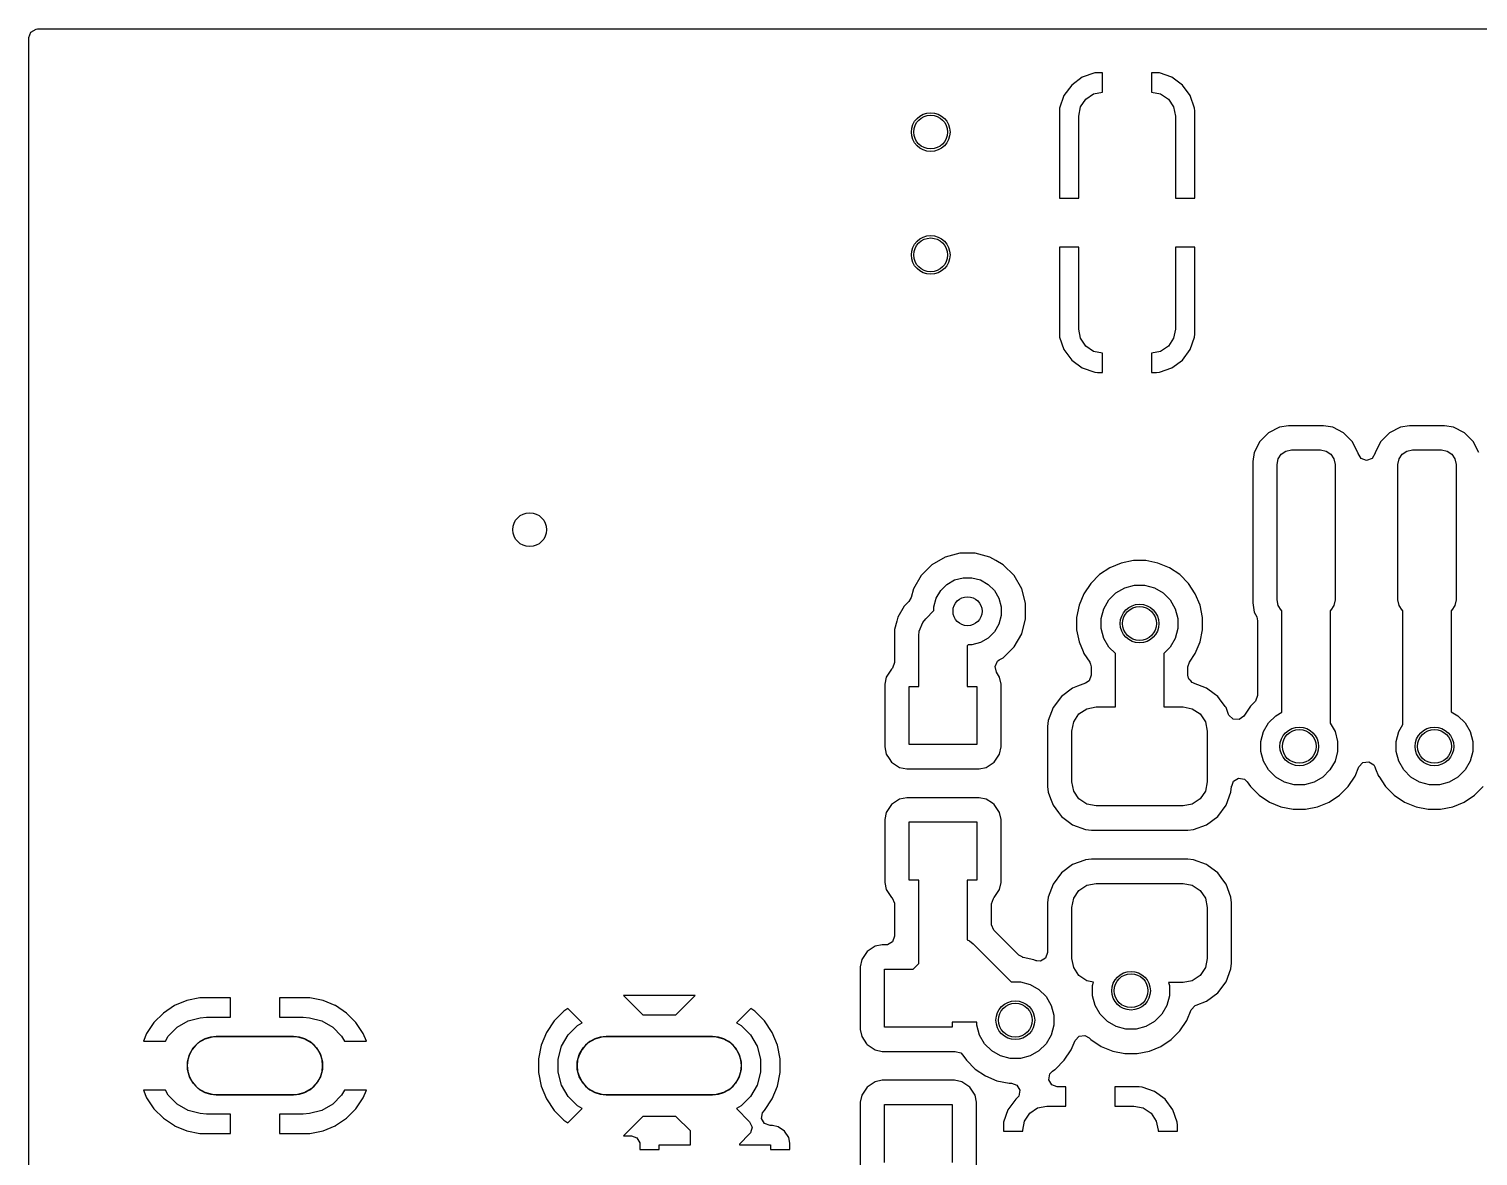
# Model space of a CAD drawing. Extents: x 4.82 to 6.81, y -4.86 to -2.87.
# Drawn here: x 4.823 to 5.413, y -3.332 to -2.873 of the extents above; entities that cross this region are included whole.
import ezdxf

# ---------------------------------------------------------------- set-up
doc = ezdxf.new("R2010")
doc.units = 0
doc.header["$MEASUREMENT"] = 0
doc.layers.add('BLACK', color=7, linetype='CONTINUOUS')

msp = doc.modelspace()

# ---------------------------------------------------------------- linework, layer by layer
at = {"layer": 'BLACK', "linetype": 'CONTINUOUS'}
for p, q in [((4.82295, -2.87648), (4.82377, -2.87422)), ((4.82295, -2.90633), (4.82295, -2.87648)), ((4.82377, -2.87422), (4.82585, -2.87303)), ((4.82585, -2.87303), (4.82646, -2.87297)), ((4.82646, -2.87297), (6.80335, -2.87297)), ((5.25161, -2.89262), (5.24731, -2.8958)), ((5.25665, -2.89086), (5.25161, -2.89262)), ((5.25785, -2.89075), (5.25665, -2.89086)), ((5.25982, -2.89075), (5.25785, -2.89075)), ((5.25785, -2.89075), (5.25785, -2.89075)), ((5.25982, -2.89865), (5.25982, -2.89075)), ((5.25982, -2.89075), (5.25982, -2.89075)), ((5.2818, -2.89075), (5.27982, -2.89075)), ((5.27982, -2.89075), (5.27982, -2.89075)), ((5.27982, -2.89075), (5.27982, -2.89865)), ((5.283, -2.89086), (5.2818, -2.89075)), ((5.28804, -2.89262), (5.283, -2.89086)), ((5.283, -2.89086), (5.283, -2.89086)), ((5.29233, -2.8958), (5.28804, -2.89262)), ((5.24414, -2.90009), (5.24238, -2.90513)), ((5.24731, -2.8958), (5.24414, -2.90009)), ((5.24731, -2.8958), (5.24731, -2.8958)), ((5.25302, -2.9015), (5.25621, -2.89937)), ((5.25621, -2.89937), (5.25982, -2.89865)), ((5.27982, -2.89865), (5.28343, -2.89937)), ((5.28343, -2.89937), (5.28663, -2.9015)), ((5.29551, -2.90009), (5.29233, -2.8958)), ((5.29233, -2.8958), (5.29233, -2.8958)), ((5.29727, -2.90513), (5.29551, -2.90009)), ((4.82295, -2.96177), (4.82295, -2.90633)), ((5.24238, -2.90513), (5.24226, -2.90633)), ((5.24226, -2.90633), (5.24226, -2.94177)), ((5.24238, -2.90513), (5.24238, -2.90513)), ((5.25014, -2.90846), (5.25089, -2.9047)), ((5.25089, -2.9047), (5.25302, -2.9015)), ((5.28663, -2.9015), (5.28876, -2.9047)), ((5.28876, -2.9047), (5.28951, -2.90846)), ((5.29738, -2.90633), (5.29727, -2.90513)), ((5.29738, -2.94177), (5.29738, -2.90633)), ((5.29738, -2.90633), (5.29738, -2.90633)), ((5.29738, -2.90633), (5.29738, -2.90633)), ((5.25014, -2.94177), (5.25014, -2.90846)), ((5.28951, -2.90846), (5.28951, -2.94177)), ((5.24226, -2.94177), (5.24226, -2.94177)), ((5.24226, -2.94177), (5.25014, -2.94177)), ((5.28951, -2.94177), (5.29738, -2.94177)), ((5.29738, -2.94177), (5.29738, -2.94177)), ((4.82295, -3.13958), (4.82295, -2.96177)), ((5.24226, -2.96177), (5.24226, -2.99721)), ((5.25014, -2.96177), (5.24226, -2.96177)), ((5.24226, -2.96177), (5.24226, -2.96177)), ((5.25014, -2.99508), (5.25014, -2.96177)), ((5.29738, -2.96177), (5.28951, -2.96177)), ((5.28951, -2.96177), (5.28951, -2.99508)), ((5.29738, -2.99721), (5.29738, -2.96177)), ((5.29738, -2.96177), (5.29738, -2.96177)), ((5.25089, -2.99885), (5.25014, -2.99508)), ((5.28951, -2.99508), (5.28876, -2.99885)), ((5.24226, -2.99721), (5.24238, -2.99841)), ((5.24238, -2.99841), (5.24414, -3.00345)), ((5.25302, -3.00204), (5.25089, -2.99885)), ((5.28876, -2.99885), (5.28663, -3.00204)), ((5.29551, -3.00345), (5.29727, -2.99841)), ((5.29727, -2.99841), (5.29738, -2.99721)), ((5.29727, -2.99841), (5.29727, -2.99841)), ((5.24414, -3.00345), (5.24731, -3.00775)), ((5.25621, -3.00417), (5.25302, -3.00204)), ((5.25982, -3.00489), (5.25621, -3.00417)), ((5.25982, -3.0128), (5.25982, -3.00489)), ((5.28343, -3.00417), (5.27982, -3.00489)), ((5.27982, -3.00489), (5.27982, -3.0128)), ((5.28663, -3.00204), (5.28343, -3.00417)), ((5.29233, -3.00775), (5.29551, -3.00345)), ((5.24731, -3.00775), (5.24731, -3.00775)), ((5.24731, -3.00775), (5.25161, -3.01092)), ((5.25161, -3.01092), (5.25665, -3.01268)), ((5.25665, -3.01268), (5.25665, -3.01268)), ((5.25665, -3.01268), (5.25785, -3.0128)), ((5.25785, -3.0128), (5.25982, -3.0128)), ((5.25982, -3.0128), (5.25982, -3.0128)), ((5.27982, -3.0128), (5.27982, -3.0128)), ((5.27982, -3.0128), (5.2818, -3.0128)), ((5.2818, -3.0128), (5.283, -3.01268)), ((5.2818, -3.0128), (5.2818, -3.0128)), ((5.283, -3.01268), (5.28804, -3.01092)), ((5.28804, -3.01092), (5.29233, -3.00775)), ((5.29233, -3.00775), (5.29233, -3.00775)), ((5.33182, -3.03501), (5.32737, -3.03728)), ((5.33551, -3.03443), (5.33182, -3.03501)), ((5.3498, -3.03443), (5.33551, -3.03443)), ((5.3535, -3.03501), (5.3498, -3.03443)), ((5.35795, -3.03728), (5.3535, -3.03501)), ((5.3535, -3.03501), (5.3535, -3.03501)), ((5.38103, -3.03501), (5.37658, -3.03728)), ((5.38472, -3.03443), (5.38103, -3.03501)), ((5.39902, -3.03443), (5.38472, -3.03443)), ((5.40271, -3.03501), (5.39902, -3.03443)), ((5.40716, -3.03728), (5.40271, -3.03501)), ((5.40271, -3.03501), (5.40271, -3.03501)), ((5.32384, -3.04081), (5.32157, -3.04526)), ((5.32737, -3.03728), (5.32384, -3.04081)), ((5.36148, -3.04081), (5.35795, -3.03728)), ((5.35795, -3.03728), (5.35795, -3.03728)), ((5.35795, -3.03728), (5.35795, -3.03728)), ((5.36375, -3.04526), (5.36148, -3.04081)), ((5.36148, -3.04081), (5.36148, -3.04081)), ((5.36148, -3.04081), (5.36148, -3.04081)), ((5.37305, -3.04081), (5.37078, -3.04526)), ((5.37658, -3.03728), (5.37305, -3.04081)), ((5.41069, -3.04081), (5.40716, -3.03728)), ((5.40716, -3.03728), (5.40716, -3.03728)), ((5.40716, -3.03728), (5.40716, -3.03728)), ((5.41296, -3.04526), (5.41069, -3.04081)), ((5.41069, -3.04081), (5.41069, -3.04081)), ((5.41069, -3.04081), (5.41069, -3.04081)), ((5.32157, -3.04526), (5.32098, -3.04896)), ((5.32157, -3.04526), (5.32157, -3.04526)), ((5.33085, -3.0502), (5.3313, -3.04794)), ((5.3313, -3.04794), (5.33258, -3.04602)), ((5.33258, -3.04602), (5.33449, -3.04474)), ((5.33449, -3.04474), (5.33675, -3.04429)), ((5.33675, -3.04429), (5.34856, -3.04429)), ((5.34856, -3.04429), (5.35082, -3.04474)), ((5.35082, -3.04474), (5.35274, -3.04602)), ((5.35274, -3.04602), (5.35402, -3.04794)), ((5.35402, -3.04794), (5.35447, -3.0502)), ((5.3638, -3.04562), (5.36375, -3.04526)), ((5.36375, -3.04526), (5.36375, -3.04526)), ((5.36375, -3.04526), (5.36375, -3.04526)), ((5.36375, -3.04526), (5.36375, -3.04526)), ((5.36382, -3.04574), (5.3638, -3.04562)), ((5.36506, -3.0478), (5.36382, -3.04574)), ((5.36732, -3.04858), (5.36506, -3.0478)), ((5.36956, -3.04772), (5.36732, -3.04858)), ((5.37072, -3.04562), (5.36956, -3.04772)), ((5.37078, -3.04526), (5.37072, -3.04562)), ((5.37078, -3.04526), (5.37078, -3.04526)), ((5.38006, -3.0502), (5.38051, -3.04794)), ((5.38051, -3.04794), (5.38179, -3.04602)), ((5.38179, -3.04602), (5.3837, -3.04474)), ((5.3837, -3.04474), (5.38596, -3.04429)), ((5.38596, -3.04429), (5.39778, -3.04429)), ((5.39778, -3.04429), (5.40004, -3.04474)), ((5.40004, -3.04474), (5.40195, -3.04602)), ((5.40195, -3.04602), (5.40323, -3.04794)), ((5.40323, -3.04794), (5.40368, -3.0502)), ((5.32098, -3.04896), (5.32098, -3.10656)), ((5.33085, -3.10531), (5.33085, -3.0502)), ((5.35447, -3.0502), (5.35447, -3.10531)), ((5.38006, -3.10531), (5.38006, -3.0502)), ((5.40368, -3.0502), (5.40368, -3.10531)), ((5.19578, -3.08789), (5.19039, -3.091)), ((5.20179, -3.08628), (5.19578, -3.08789)), ((5.19578, -3.08789), (5.19578, -3.08789)), ((5.20801, -3.08628), (5.20179, -3.08628)), ((5.21403, -3.08789), (5.20801, -3.08628)), ((5.21648, -3.08931), (5.21403, -3.08789)), ((5.21403, -3.08789), (5.21403, -3.08789)), ((5.21403, -3.08789), (5.21403, -3.08789)), ((5.21942, -3.091), (5.21648, -3.08931)), ((5.27238, -3.08931), (5.26743, -3.0903)), ((5.27742, -3.08931), (5.27238, -3.08931)), ((5.27238, -3.08931), (5.27238, -3.08931)), ((5.28237, -3.0903), (5.27742, -3.08931)), ((5.27742, -3.08931), (5.27742, -3.08931)), ((5.18598, -3.0954), (5.18287, -3.1008)), ((5.19039, -3.091), (5.18598, -3.0954)), ((5.22382, -3.0954), (5.21942, -3.091)), ((5.21942, -3.091), (5.21942, -3.091)), ((5.21942, -3.091), (5.21942, -3.091)), ((5.22693, -3.1008), (5.22382, -3.0954)), ((5.25858, -3.09503), (5.25501, -3.0986)), ((5.26277, -3.09223), (5.25858, -3.09503)), ((5.26743, -3.0903), (5.26277, -3.09223)), ((5.26277, -3.09223), (5.26277, -3.09223)), ((5.26743, -3.0903), (5.26743, -3.0903)), ((5.28703, -3.09223), (5.28237, -3.0903)), ((5.28237, -3.0903), (5.28237, -3.0903)), ((5.29123, -3.09503), (5.28703, -3.09223)), ((5.28703, -3.09223), (5.28703, -3.09223)), ((5.28703, -3.09223), (5.28703, -3.09223)), ((5.29479, -3.0986), (5.29123, -3.09503)), ((5.18287, -3.1008), (5.18191, -3.10438)), ((5.19217, -3.10465), (5.19397, -3.10153)), ((5.19397, -3.10153), (5.19651, -3.09899)), ((5.19651, -3.09899), (5.19963, -3.09719)), ((5.19963, -3.09719), (5.2031, -3.09626)), ((5.2031, -3.09626), (5.2067, -3.09626)), ((5.2067, -3.09626), (5.21017, -3.09719)), ((5.21017, -3.09719), (5.21329, -3.09899)), ((5.21329, -3.09899), (5.21583, -3.10153)), ((5.21583, -3.10153), (5.21763, -3.10465)), ((5.22849, -3.10662), (5.22693, -3.1008)), ((5.22693, -3.1008), (5.22693, -3.1008)), ((5.25501, -3.0986), (5.25221, -3.10279)), ((5.26531, -3.10243), (5.26888, -3.10037)), ((5.26888, -3.10037), (5.27285, -3.09931)), ((5.27285, -3.09931), (5.27696, -3.09931)), ((5.27696, -3.09931), (5.28093, -3.10037)), ((5.28093, -3.10037), (5.28449, -3.10243)), ((5.2976, -3.10279), (5.29479, -3.0986)), ((5.181, -3.10595), (5.17913, -3.10782)), ((5.18191, -3.10438), (5.181, -3.10595)), ((5.19124, -3.10812), (5.19217, -3.10465)), ((5.21763, -3.10465), (5.21856, -3.10812)), ((5.22854, -3.10681), (5.22849, -3.10662)), ((5.22854, -3.11303), (5.22854, -3.10681)), ((5.25028, -3.10745), (5.24929, -3.1124)), ((5.25221, -3.10279), (5.25028, -3.10745)), ((5.25028, -3.10745), (5.25028, -3.10745)), ((5.25221, -3.10279), (5.25221, -3.10279)), ((5.26035, -3.10889), (5.26241, -3.10533)), ((5.26241, -3.10533), (5.26531, -3.10243)), ((5.28449, -3.10243), (5.2874, -3.10533)), ((5.2874, -3.10533), (5.28945, -3.10889)), ((5.29953, -3.10745), (5.2976, -3.10279)), ((5.30051, -3.1124), (5.29953, -3.10745)), ((5.32098, -3.10656), (5.32157, -3.11025)), ((5.3313, -3.10757), (5.33085, -3.10531)), ((5.33258, -3.10949), (5.3313, -3.10757)), ((5.35402, -3.10757), (5.35274, -3.10949)), ((5.35447, -3.10531), (5.35402, -3.10757)), ((5.38051, -3.10757), (5.38006, -3.10531)), ((5.38179, -3.10949), (5.38051, -3.10757)), ((5.40323, -3.10757), (5.40195, -3.10949)), ((5.40368, -3.10531), (5.40323, -3.10757)), ((5.17654, -3.11232), (5.17609, -3.11399)), ((5.17913, -3.10782), (5.17654, -3.11232)), ((5.17654, -3.11232), (5.17654, -3.11232)), ((5.17913, -3.10782), (5.17913, -3.10782)), ((5.18672, -3.11445), (5.18794, -3.11296)), ((5.18794, -3.11296), (5.19124, -3.10966)), ((5.19124, -3.10966), (5.19124, -3.10812)), ((5.21856, -3.11172), (5.21763, -3.11519)), ((5.21856, -3.10812), (5.21856, -3.11172)), ((5.22693, -3.11905), (5.22854, -3.11303)), ((5.24929, -3.1124), (5.24929, -3.11744)), ((5.25929, -3.11287), (5.26035, -3.10889)), ((5.25929, -3.11698), (5.25929, -3.11287)), ((5.28945, -3.10889), (5.29051, -3.11287)), ((5.29051, -3.11287), (5.29051, -3.11698)), ((5.30051, -3.11744), (5.30051, -3.1124)), ((5.32157, -3.11025), (5.32257, -3.11221)), ((5.32257, -3.11221), (5.32295, -3.11381)), ((5.33281, -3.10965), (5.33258, -3.10949)), ((5.33281, -3.15098), (5.33281, -3.10965)), ((5.35274, -3.10949), (5.3525, -3.10965)), ((5.3525, -3.10965), (5.3525, -3.15552)), ((5.38203, -3.10965), (5.38179, -3.10949)), ((5.38203, -3.15599), (5.38203, -3.10965)), ((5.40195, -3.10949), (5.40171, -3.10965)), ((5.40171, -3.10965), (5.40171, -3.15082)), ((5.17609, -3.11399), (5.1752, -3.11733)), ((5.1752, -3.11733), (5.1752, -3.11733)), ((5.1752, -3.11733), (5.1752, -3.1308)), ((5.18506, -3.11992), (5.18525, -3.118)), ((5.18525, -3.118), (5.18672, -3.11445)), ((5.18672, -3.11445), (5.18672, -3.11445)), ((5.21583, -3.11831), (5.21329, -3.12085)), ((5.21763, -3.11519), (5.21583, -3.11831)), ((5.22382, -3.12444), (5.22693, -3.11905)), ((5.24929, -3.11744), (5.25028, -3.12239)), ((5.26035, -3.12095), (5.25929, -3.11698)), ((5.29051, -3.11698), (5.28945, -3.12095)), ((5.29953, -3.12239), (5.30051, -3.11744)), ((5.32295, -3.11381), (5.32295, -3.1442)), ((5.18506, -3.14055), (5.18506, -3.11992)), ((5.20516, -3.12358), (5.20474, -3.124)), ((5.20474, -3.124), (5.20474, -3.14055)), ((5.2067, -3.12358), (5.20516, -3.12358)), ((5.21017, -3.12265), (5.2067, -3.12358)), ((5.21329, -3.12085), (5.21017, -3.12265)), ((5.21942, -3.12884), (5.22382, -3.12444)), ((5.25028, -3.12239), (5.25028, -3.12239)), ((5.25028, -3.12239), (5.25191, -3.12634)), ((5.26241, -3.12451), (5.26035, -3.12095)), ((5.26506, -3.12716), (5.26241, -3.12451)), ((5.2874, -3.12451), (5.28474, -3.12716)), ((5.28945, -3.12095), (5.2874, -3.12451)), ((5.2976, -3.12705), (5.29953, -3.12239)), ((5.1752, -3.1308), (5.17438, -3.13306)), ((5.21609, -3.13241), (5.21715, -3.13026)), ((5.21715, -3.13026), (5.21782, -3.12976)), ((5.21782, -3.12976), (5.21942, -3.12884)), ((5.25191, -3.12634), (5.25221, -3.12705)), ((5.25221, -3.12705), (5.25461, -3.13064)), ((5.25461, -3.13064), (5.25475, -3.13111)), ((5.25475, -3.13111), (5.25499, -3.13139)), ((5.26506, -3.14882), (5.26506, -3.12716)), ((5.28474, -3.12716), (5.28474, -3.14882)), ((5.29461, -3.13259), (5.2952, -3.13064)), ((5.2952, -3.13064), (5.2976, -3.12705)), ((5.17183, -3.1367), (5.17126, -3.13958)), ((5.17401, -3.13344), (5.17183, -3.1367)), ((5.17417, -3.13328), (5.17401, -3.13344)), ((5.17438, -3.13306), (5.17417, -3.13328)), ((5.21666, -3.13474), (5.21609, -3.13241)), ((5.21797, -3.1367), (5.21666, -3.13474)), ((5.21854, -3.13958), (5.21797, -3.1367)), ((5.21797, -3.1367), (5.21797, -3.1367)), ((5.21797, -3.1367), (5.21797, -3.1367)), ((5.2552, -3.13594), (5.25438, -3.13819)), ((5.25499, -3.13139), (5.2552, -3.13259)), ((5.2552, -3.13259), (5.2552, -3.13594)), ((5.29461, -3.13594), (5.29461, -3.13259)), ((5.29482, -3.13714), (5.29461, -3.13594)), ((5.29497, -3.13732), (5.29482, -3.13714)), ((4.82295, -3.25458), (4.82295, -3.13958)), ((5.17126, -3.13958), (5.17126, -3.16514)), ((5.18112, -3.16417), (5.18112, -3.14055)), ((5.18112, -3.14055), (5.18506, -3.14055)), ((5.20474, -3.14055), (5.20868, -3.14055)), ((5.20868, -3.14055), (5.20868, -3.16417)), ((5.21854, -3.15678), (5.21854, -3.13958)), ((5.24764, -3.14119), (5.24311, -3.14458)), ((5.24965, -3.14044), (5.24764, -3.14119)), ((5.24764, -3.14119), (5.24764, -3.14119)), ((5.25292, -3.13922), (5.24965, -3.14044)), ((5.25438, -3.13819), (5.25292, -3.13922)), ((5.29506, -3.13767), (5.29497, -3.13732)), ((5.29576, -3.13827), (5.29506, -3.13767)), ((5.29636, -3.13897), (5.29576, -3.13827)), ((5.29666, -3.13903), (5.29636, -3.13897)), ((5.29689, -3.13922), (5.29666, -3.13903)), ((5.30216, -3.14119), (5.29689, -3.13922)), ((5.30531, -3.14355), (5.30216, -3.14119)), ((5.30216, -3.14119), (5.30216, -3.14119)), ((5.24311, -3.14458), (5.23971, -3.14912)), ((5.24311, -3.14458), (5.24311, -3.14458)), ((5.25342, -3.14957), (5.25719, -3.14882)), ((5.25719, -3.14882), (5.26506, -3.14882)), ((5.28474, -3.14882), (5.29262, -3.14882)), ((5.29262, -3.14882), (5.29638, -3.14957)), ((5.30669, -3.14458), (5.30531, -3.14355)), ((5.30743, -3.14556), (5.30669, -3.14458)), ((5.3098, -3.14874), (5.30743, -3.14556)), ((5.31009, -3.14912), (5.3098, -3.14874)), ((5.32001, -3.1486), (5.31732, -3.15262)), ((5.32193, -3.14668), (5.32001, -3.1486)), ((5.32001, -3.1486), (5.32001, -3.1486)), ((5.32213, -3.14645), (5.32193, -3.14668)), ((5.32295, -3.1442), (5.32213, -3.14645)), ((5.23773, -3.15443), (5.23748, -3.15678)), ((5.23971, -3.14912), (5.23773, -3.15443)), ((5.23971, -3.14912), (5.23971, -3.14912)), ((5.24809, -3.15489), (5.25023, -3.1517)), ((5.25023, -3.1517), (5.25342, -3.14957)), ((5.29638, -3.14957), (5.29958, -3.1517)), ((5.29958, -3.1517), (5.30171, -3.15489)), ((5.31113, -3.1519), (5.31009, -3.14912)), ((5.31127, -3.15222), (5.31113, -3.1519)), ((5.313, -3.15388), (5.31127, -3.15222)), ((5.31539, -3.15403), (5.313, -3.15388)), ((5.31732, -3.15262), (5.31539, -3.15403)), ((5.32741, -3.15533), (5.33031, -3.15243)), ((5.33031, -3.15243), (5.33281, -3.15098)), ((5.40171, -3.15082), (5.40449, -3.15243)), ((5.40449, -3.15243), (5.4074, -3.15533)), ((5.21854, -3.16514), (5.21854, -3.15678)), ((5.23748, -3.15678), (5.23748, -3.18122)), ((5.24734, -3.15866), (5.24809, -3.15489)), ((5.24734, -3.17933), (5.24734, -3.15866)), ((5.30171, -3.15489), (5.30246, -3.15866)), ((5.30246, -3.15866), (5.30246, -3.17933)), ((5.32429, -3.16287), (5.32535, -3.15889)), ((5.32535, -3.15889), (5.32741, -3.15533)), ((5.3525, -3.15552), (5.35445, -3.15889)), ((5.35445, -3.15889), (5.35551, -3.16287)), ((5.37929, -3.16287), (5.38035, -3.15889)), ((5.38035, -3.15889), (5.38203, -3.15599)), ((5.4074, -3.15533), (5.40945, -3.15889)), ((5.40945, -3.15889), (5.41051, -3.16287)), ((5.17126, -3.16514), (5.17183, -3.16802)), ((5.20868, -3.16417), (5.18112, -3.16417)), ((5.21797, -3.16802), (5.21854, -3.16514)), ((5.32429, -3.16698), (5.32429, -3.16287)), ((5.35551, -3.16287), (5.35551, -3.16698)), ((5.37929, -3.16698), (5.37929, -3.16287)), ((5.41051, -3.16287), (5.41051, -3.16698)), ((5.17183, -3.16802), (5.17183, -3.16802)), ((5.17183, -3.16802), (5.17302, -3.1698)), ((5.17302, -3.1698), (5.17401, -3.17128)), ((5.17401, -3.17128), (5.17727, -3.17346)), ((5.21253, -3.17346), (5.21579, -3.17128)), ((5.21579, -3.17128), (5.21797, -3.16802)), ((5.32535, -3.17095), (5.32429, -3.16698)), ((5.32741, -3.17451), (5.32535, -3.17095)), ((5.35445, -3.17095), (5.3524, -3.17451)), ((5.35551, -3.16698), (5.35445, -3.17095)), ((5.36416, -3.17327), (5.36578, -3.1715)), ((5.36578, -3.1715), (5.36816, -3.17119)), ((5.36816, -3.17119), (5.37018, -3.17248)), ((5.37018, -3.17248), (5.37064, -3.17327)), ((5.38035, -3.17095), (5.37929, -3.16698)), ((5.38241, -3.17451), (5.38035, -3.17095)), ((5.40945, -3.17095), (5.4074, -3.17451)), ((5.41051, -3.16698), (5.40945, -3.17095)), ((5.17727, -3.17346), (5.18015, -3.17404)), ((5.18015, -3.17404), (5.18015, -3.17404)), ((5.18015, -3.17404), (5.20965, -3.17404)), ((5.20965, -3.17404), (5.21253, -3.17346)), ((5.20965, -3.17404), (5.20965, -3.17404)), ((5.31314, -3.17905), (5.31521, -3.17785)), ((5.31521, -3.17785), (5.31757, -3.17826)), ((5.31757, -3.17826), (5.31874, -3.17935)), ((5.33031, -3.17741), (5.32741, -3.17451)), ((5.33388, -3.17947), (5.33031, -3.17741)), ((5.34949, -3.17741), (5.34593, -3.17947)), ((5.3524, -3.17451), (5.34949, -3.17741)), ((5.35979, -3.18125), (5.3626, -3.17705)), ((5.3626, -3.17705), (5.36416, -3.17327)), ((5.37064, -3.17327), (5.37096, -3.17404)), ((5.37096, -3.17404), (5.37219, -3.17701)), ((5.37219, -3.17701), (5.37221, -3.17705)), ((5.37221, -3.17705), (5.37501, -3.18125)), ((5.38531, -3.17741), (5.38241, -3.17451)), ((5.38888, -3.17947), (5.38531, -3.17741)), ((5.40449, -3.17741), (5.40093, -3.17947)), ((5.4074, -3.17451), (5.40449, -3.17741)), ((5.23748, -3.18122), (5.23748, -3.18122)), ((5.23748, -3.18122), (5.23773, -3.18356)), ((5.23773, -3.18356), (5.23773, -3.18356)), ((5.23773, -3.18356), (5.23773, -3.18356)), ((5.23773, -3.18356), (5.23867, -3.18606)), ((5.24809, -3.1831), (5.24734, -3.17933)), ((5.25023, -3.18629), (5.24809, -3.1831)), ((5.30171, -3.1831), (5.29958, -3.18629)), ((5.30246, -3.17933), (5.30171, -3.1831)), ((5.31009, -3.18887), (5.31207, -3.18356)), ((5.31207, -3.18356), (5.31232, -3.18122)), ((5.31232, -3.18122), (5.31233, -3.18112)), ((5.31232, -3.18122), (5.31232, -3.18122)), ((5.31233, -3.18112), (5.31239, -3.18113)), ((5.31239, -3.18113), (5.31314, -3.17905)), ((5.31874, -3.17935), (5.32001, -3.18125)), ((5.32001, -3.18125), (5.32001, -3.18125)), ((5.32001, -3.18125), (5.32001, -3.18125)), ((5.32001, -3.18125), (5.32358, -3.18481)), ((5.33785, -3.18053), (5.33388, -3.17947)), ((5.34196, -3.18053), (5.33785, -3.18053)), ((5.34593, -3.17947), (5.34196, -3.18053)), ((5.35623, -3.18481), (5.35979, -3.18125)), ((5.37501, -3.18125), (5.37858, -3.18481)), ((5.39285, -3.18053), (5.38888, -3.17947)), ((5.39696, -3.18053), (5.39285, -3.18053)), ((5.40093, -3.17947), (5.39696, -3.18053)), ((5.41123, -3.18481), (5.41479, -3.18125)), ((5.17401, -3.18856), (5.17183, -3.19182)), ((5.17727, -3.18638), (5.17401, -3.18856)), ((5.17401, -3.18856), (5.17401, -3.18856)), ((5.18015, -3.18581), (5.17727, -3.18638)), ((5.20965, -3.18581), (5.18015, -3.18581)), ((5.18015, -3.18581), (5.18015, -3.18581)), ((5.21253, -3.18638), (5.20965, -3.18581)), ((5.20965, -3.18581), (5.20965, -3.18581)), ((5.21509, -3.18809), (5.21253, -3.18638)), ((5.21579, -3.18856), (5.21509, -3.18809)), ((5.21797, -3.19182), (5.21579, -3.18856)), ((5.21579, -3.18856), (5.21579, -3.18856)), ((5.23867, -3.18606), (5.23971, -3.18887)), ((5.23971, -3.18887), (5.23971, -3.18887)), ((5.23971, -3.18887), (5.24192, -3.19182)), ((5.25342, -3.18842), (5.25023, -3.18629)), ((5.25719, -3.18917), (5.25342, -3.18842)), ((5.29262, -3.18917), (5.25719, -3.18917)), ((5.29638, -3.18842), (5.29262, -3.18917)), ((5.29958, -3.18629), (5.29638, -3.18842)), ((5.30669, -3.19341), (5.31009, -3.18887)), ((5.32358, -3.18481), (5.32777, -3.18762)), ((5.32777, -3.18762), (5.33243, -3.18955)), ((5.33243, -3.18955), (5.33738, -3.19053)), ((5.34242, -3.19053), (5.34737, -3.18955)), ((5.34737, -3.18955), (5.35203, -3.18762)), ((5.35203, -3.18762), (5.35623, -3.18481)), ((5.37858, -3.18481), (5.38277, -3.18762)), ((5.38277, -3.18762), (5.38743, -3.18955)), ((5.38743, -3.18955), (5.39238, -3.19053)), ((5.39742, -3.19053), (5.40237, -3.18955)), ((5.40237, -3.18955), (5.40703, -3.18762)), ((5.40703, -3.18762), (5.41123, -3.18481)), ((5.17183, -3.19182), (5.17126, -3.1947)), ((5.17126, -3.1947), (5.17126, -3.22026)), ((5.18112, -3.21929), (5.18112, -3.19567)), ((5.18112, -3.19567), (5.20868, -3.19567)), ((5.20868, -3.19567), (5.20868, -3.21929)), ((5.21854, -3.1947), (5.21797, -3.19182)), ((5.21797, -3.19182), (5.21797, -3.19182)), ((5.21797, -3.19182), (5.21797, -3.19182)), ((5.21854, -3.22026), (5.21854, -3.1947)), ((5.24192, -3.19182), (5.24311, -3.19341)), ((5.24311, -3.19341), (5.24424, -3.19425)), ((5.24424, -3.19425), (5.24645, -3.19591)), ((5.24645, -3.19591), (5.24764, -3.1968)), ((5.30216, -3.1968), (5.30669, -3.19341)), ((5.33738, -3.19053), (5.33738, -3.19053)), ((5.33738, -3.19053), (5.34242, -3.19053)), ((5.34242, -3.19053), (5.34242, -3.19053)), ((5.39238, -3.19053), (5.39238, -3.19053)), ((5.39238, -3.19053), (5.39742, -3.19053)), ((5.39742, -3.19053), (5.39742, -3.19053)), ((5.24764, -3.1968), (5.25295, -3.19878)), ((5.25295, -3.19878), (5.2553, -3.19904)), ((5.2553, -3.19904), (5.2945, -3.19904)), ((5.2945, -3.19904), (5.29685, -3.19878)), ((5.29685, -3.19878), (5.30216, -3.1968)), ((5.24764, -3.21304), (5.24311, -3.21644)), ((5.25258, -3.2112), (5.24764, -3.21304)), ((5.24764, -3.21304), (5.24764, -3.21304)), ((5.25295, -3.21106), (5.25258, -3.2112)), ((5.2553, -3.21081), (5.25295, -3.21106)), ((5.25295, -3.21106), (5.25295, -3.21106)), ((5.25295, -3.21106), (5.25295, -3.21106)), ((5.2945, -3.21081), (5.2553, -3.21081)), ((5.2553, -3.21081), (5.2553, -3.21081)), ((5.29685, -3.21106), (5.2945, -3.21081)), ((5.30216, -3.21304), (5.29685, -3.21106)), ((5.29685, -3.21106), (5.29685, -3.21106)), ((5.29685, -3.21106), (5.29685, -3.21106)), ((5.30285, -3.21356), (5.30216, -3.21304)), ((5.30216, -3.21304), (5.30216, -3.21304)), ((5.30669, -3.21644), (5.30285, -3.21356)), ((5.18506, -3.21929), (5.18112, -3.21929)), ((5.18506, -3.25224), (5.18506, -3.21929)), ((5.20868, -3.21929), (5.20474, -3.21929)), ((5.20474, -3.21929), (5.20474, -3.24365)), ((5.24311, -3.21644), (5.23971, -3.22097)), ((5.24311, -3.21644), (5.24311, -3.21644)), ((5.30738, -3.21736), (5.30669, -3.21644)), ((5.30882, -3.21928), (5.30738, -3.21736)), ((5.31009, -3.22097), (5.30882, -3.21928)), ((5.17126, -3.22026), (5.17183, -3.22314)), ((5.17183, -3.22314), (5.17183, -3.22314)), ((5.17183, -3.22314), (5.17401, -3.2264)), ((5.21579, -3.2264), (5.21797, -3.22314)), ((5.21797, -3.22314), (5.21854, -3.22026)), ((5.23971, -3.22097), (5.23773, -3.22628)), ((5.23971, -3.22097), (5.23971, -3.22097)), ((5.24809, -3.22675), (5.25023, -3.22355)), ((5.25023, -3.22355), (5.25342, -3.22142)), ((5.25342, -3.22142), (5.25719, -3.22067)), ((5.25719, -3.22067), (5.29262, -3.22067)), ((5.29262, -3.22067), (5.29638, -3.22142)), ((5.29638, -3.22142), (5.29958, -3.22355)), ((5.29958, -3.22355), (5.30171, -3.22675)), ((5.31207, -3.22628), (5.31009, -3.22097)), ((5.17401, -3.2264), (5.17401, -3.2264)), ((5.17401, -3.2264), (5.17401, -3.2264)), ((5.17401, -3.2264), (5.17417, -3.22656)), ((5.17417, -3.22656), (5.17518, -3.22873)), ((5.17518, -3.22873), (5.1752, -3.22904)), ((5.1752, -3.22904), (5.1752, -3.24219)), ((5.21461, -3.22904), (5.21543, -3.22679)), ((5.21461, -3.23728), (5.21461, -3.22904)), ((5.21543, -3.22679), (5.21563, -3.22656)), ((5.21563, -3.22656), (5.21579, -3.2264)), ((5.21579, -3.2264), (5.21579, -3.2264)), ((5.23773, -3.22628), (5.23748, -3.22863)), ((5.23748, -3.22863), (5.23748, -3.24881)), ((5.24734, -3.23051), (5.24809, -3.22675)), ((5.24734, -3.25118), (5.24734, -3.23051)), ((5.30171, -3.22675), (5.30246, -3.23051)), ((5.30246, -3.23051), (5.30246, -3.25118)), ((5.31232, -3.22863), (5.31207, -3.22628)), ((5.31232, -3.25307), (5.31232, -3.22863)), ((5.21462, -3.23758), (5.21461, -3.23728)), ((5.1752, -3.24219), (5.17438, -3.24444)), ((5.21563, -3.23975), (5.21462, -3.23758)), ((5.22579, -3.24991), (5.21563, -3.23975)), ((5.16401, -3.24844), (5.16183, -3.2517)), ((5.16727, -3.24626), (5.16401, -3.24844)), ((5.16401, -3.24844), (5.16401, -3.24844)), ((5.17015, -3.24569), (5.16727, -3.24626)), ((5.17169, -3.24569), (5.17015, -3.24569)), ((5.1723, -3.24564), (5.17169, -3.24569)), ((5.17438, -3.24444), (5.1723, -3.24564)), ((5.20474, -3.24365), (5.20572, -3.24406)), ((5.20572, -3.24406), (5.20572, -3.24406)), ((5.20572, -3.24406), (5.20722, -3.24528)), ((5.20722, -3.24528), (5.22233, -3.2604)), ((5.23748, -3.24881), (5.23666, -3.25107)), ((4.82295, -3.2663), (4.82295, -3.25458)), ((5.16183, -3.2517), (5.16126, -3.25458)), ((5.16126, -3.25458), (5.16126, -3.28014)), ((5.18279, -3.25555), (5.18506, -3.25329)), ((5.18506, -3.25329), (5.18506, -3.25224)), ((5.22711, -3.25061), (5.22579, -3.24991)), ((5.22744, -3.25084), (5.22711, -3.25061)), ((5.22751, -3.25086), (5.22744, -3.25084)), ((5.23182, -3.25171), (5.22751, -3.25086)), ((5.23289, -3.25215), (5.23182, -3.25171)), ((5.23315, -3.25222), (5.23289, -3.25215)), ((5.23458, -3.25226), (5.23315, -3.25222)), ((5.23666, -3.25107), (5.23458, -3.25226)), ((5.24809, -3.25495), (5.24734, -3.25118)), ((5.25023, -3.25814), (5.24809, -3.25495)), ((5.30171, -3.25495), (5.29958, -3.25814)), ((5.30246, -3.25118), (5.30171, -3.25495)), ((5.31207, -3.25541), (5.31232, -3.25307)), ((5.17112, -3.27917), (5.17112, -3.25555)), ((5.17112, -3.25555), (5.18279, -3.25555)), ((5.22233, -3.2604), (5.22233, -3.2604)), ((5.22233, -3.2604), (5.22266, -3.26073)), ((5.22266, -3.26073), (5.22641, -3.26073)), ((5.22641, -3.26073), (5.23038, -3.26179)), ((5.25342, -3.26027), (5.25023, -3.25814)), ((5.25621, -3.26083), (5.25342, -3.26027)), ((5.25582, -3.26228), (5.25621, -3.26083)), ((5.29638, -3.26027), (5.29262, -3.26102)), ((5.29958, -3.25814), (5.29638, -3.26027)), ((5.30669, -3.26526), (5.31009, -3.26072)), ((5.31009, -3.26072), (5.31207, -3.25541)), ((4.82295, -3.28484), (4.82295, -3.2663)), ((5.09409, -3.2663), (5.06484, -3.2663)), ((5.06484, -3.2663), (5.07272, -3.27417)), ((5.08622, -3.27417), (5.09409, -3.2663)), ((5.23038, -3.26179), (5.23394, -3.26384)), ((5.23394, -3.26384), (5.23684, -3.26675)), ((5.23684, -3.26675), (5.2389, -3.27031)), ((5.25582, -3.26639), (5.25582, -3.26228)), ((5.25689, -3.27037), (5.25582, -3.26639)), ((5.28705, -3.26639), (5.28599, -3.27037)), ((5.29262, -3.26102), (5.28671, -3.26102)), ((5.28671, -3.26102), (5.28705, -3.26228)), ((5.28705, -3.26228), (5.28705, -3.26639)), ((5.30216, -3.26865), (5.30669, -3.26526)), ((4.88216, -3.27042), (4.87765, -3.27344)), ((4.88718, -3.26834), (4.88216, -3.27042)), ((4.88216, -3.27042), (4.88216, -3.27042)), ((4.8925, -3.26728), (4.88718, -3.26834)), ((4.88718, -3.26834), (4.88718, -3.26834)), ((4.9049, -3.26728), (4.8925, -3.26728)), ((4.9049, -3.27516), (4.9049, -3.26728)), ((4.9049, -3.26728), (4.9049, -3.26728)), ((4.9249, -3.26728), (4.9249, -3.27516)), ((4.9373, -3.26728), (4.9249, -3.26728)), ((4.9249, -3.26728), (4.9249, -3.26728)), ((4.94263, -3.26834), (4.9373, -3.26728)), ((4.94749, -3.27036), (4.94263, -3.26834)), ((4.94263, -3.26834), (4.94263, -3.26834)), ((4.94764, -3.27042), (4.94749, -3.27036)), ((4.94749, -3.27036), (4.94749, -3.27036)), ((4.94749, -3.27036), (4.94749, -3.27036)), ((4.95215, -3.27344), (4.94764, -3.27042)), ((4.94764, -3.27042), (4.94764, -3.27042)), ((5.0406, -3.27267), (5.03663, -3.27665)), ((5.04227, -3.27156), (5.0406, -3.27267)), ((5.04808, -3.27737), (5.04227, -3.27156)), ((5.11667, -3.27156), (5.11086, -3.27737)), ((5.11833, -3.27267), (5.11667, -3.27156)), ((5.12231, -3.27665), (5.11833, -3.27267)), ((5.2389, -3.27031), (5.23996, -3.27428)), ((5.25894, -3.27393), (5.25689, -3.27037)), ((5.28599, -3.27037), (5.28393, -3.27393)), ((5.29413, -3.27647), (5.29591, -3.27217)), ((5.29591, -3.27217), (5.29753, -3.27041)), ((5.29753, -3.27041), (5.29792, -3.27023)), ((5.29792, -3.27023), (5.30216, -3.26865)), ((4.87381, -3.27727), (4.87079, -3.28179)), ((4.87765, -3.27344), (4.87381, -3.27727)), ((4.88323, -3.27923), (4.88768, -3.27666)), ((4.88768, -3.27666), (4.89265, -3.27533)), ((4.89265, -3.27533), (4.89522, -3.27516)), ((4.89522, -3.27516), (4.9049, -3.27516)), ((4.9249, -3.27516), (4.93459, -3.27516)), ((4.93459, -3.27516), (4.93716, -3.27533)), ((4.93716, -3.27533), (4.94212, -3.27666)), ((4.94212, -3.27666), (4.94657, -3.27923)), ((4.95599, -3.27727), (4.95215, -3.27344)), ((4.95901, -3.28179), (4.95599, -3.27727)), ((5.03663, -3.27665), (5.0335, -3.28132)), ((5.0424, -3.28226), (5.04622, -3.27844)), ((5.04622, -3.27844), (5.04808, -3.27737)), ((5.07272, -3.27417), (5.08622, -3.27417)), ((5.11086, -3.27737), (5.11272, -3.27844)), ((5.11272, -3.27844), (5.11654, -3.28226)), ((5.12543, -3.28132), (5.12231, -3.27665)), ((5.20874, -3.2772), (5.19868, -3.2772)), ((5.19868, -3.2772), (5.19868, -3.27917)), ((5.20874, -3.27839), (5.20874, -3.2772)), ((5.2098, -3.28237), (5.20874, -3.27839)), ((5.23996, -3.27839), (5.2389, -3.28237)), ((5.23996, -3.27428), (5.23996, -3.27839)), ((5.26185, -3.27683), (5.25894, -3.27393)), ((5.26541, -3.27889), (5.26185, -3.27683)), ((5.28102, -3.27683), (5.27746, -3.27889)), ((5.28393, -3.27393), (5.28102, -3.27683)), ((5.29133, -3.28066), (5.29413, -3.27647)), ((4.87079, -3.28179), (4.86953, -3.28484)), ((4.87079, -3.28179), (4.87079, -3.28179)), ((4.87845, -3.28484), (4.8796, -3.28286)), ((4.8796, -3.28286), (4.88323, -3.27923)), ((4.89196, -3.28547), (4.89463, -3.28393)), ((4.89463, -3.28393), (4.89761, -3.28313)), ((4.89761, -3.28313), (4.89915, -3.28303)), ((4.89915, -3.28303), (4.93065, -3.28303)), ((4.93065, -3.28303), (4.93219, -3.28313)), ((4.93219, -3.28313), (4.93517, -3.28393)), ((4.93517, -3.28393), (4.93784, -3.28547)), ((4.94657, -3.27923), (4.9502, -3.28286)), ((4.9502, -3.28286), (4.95135, -3.28484)), ((4.96027, -3.28484), (4.95901, -3.28179)), ((4.95901, -3.28179), (4.95901, -3.28179)), ((5.0335, -3.28132), (5.03135, -3.28652)), ((5.0335, -3.28132), (5.0335, -3.28132)), ((5.0397, -3.28693), (5.0424, -3.28226)), ((5.05062, -3.28547), (5.0533, -3.28393)), ((5.0533, -3.28393), (5.05627, -3.28313)), ((5.05627, -3.28313), (5.05781, -3.28303)), ((5.05781, -3.28303), (5.10112, -3.28303)), ((5.10112, -3.28303), (5.10266, -3.28313)), ((5.10266, -3.28313), (5.10564, -3.28393)), ((5.10564, -3.28393), (5.10831, -3.28547)), ((5.11654, -3.28226), (5.11923, -3.28693)), ((5.12758, -3.28652), (5.12543, -3.28132)), ((5.12543, -3.28132), (5.12543, -3.28132)), ((5.16126, -3.28014), (5.16183, -3.28302)), ((5.16183, -3.28302), (5.16183, -3.28302)), ((5.16183, -3.28302), (5.16378, -3.28593)), ((5.19868, -3.27917), (5.17112, -3.27917)), ((5.21186, -3.28593), (5.2098, -3.28237)), ((5.2389, -3.28237), (5.23684, -3.28593)), ((5.24864, -3.28461), (5.25026, -3.28285)), ((5.25026, -3.28285), (5.25264, -3.28253)), ((5.25264, -3.28253), (5.25436, -3.28348)), ((5.25436, -3.28348), (5.25511, -3.28423)), ((5.25511, -3.28423), (5.25931, -3.28703)), ((5.26938, -3.27995), (5.26541, -3.27889)), ((5.27349, -3.27995), (5.26938, -3.27995)), ((5.27746, -3.27889), (5.27349, -3.27995)), ((5.28357, -3.28703), (5.28776, -3.28423)), ((5.28776, -3.28423), (5.29133, -3.28066)), ((4.82295, -3.32339), (4.82295, -3.28484)), ((4.86953, -3.28484), (4.87845, -3.28484)), ((4.88744, -3.2933), (4.88824, -3.29032)), ((4.88824, -3.29032), (4.88978, -3.28765)), ((4.88978, -3.28765), (4.89196, -3.28547)), ((4.93784, -3.28547), (4.94002, -3.28765)), ((4.94002, -3.28765), (4.94156, -3.29032)), ((4.94156, -3.29032), (4.94236, -3.2933)), ((4.95135, -3.28484), (4.96027, -3.28484)), ((5.03135, -3.28652), (5.03026, -3.29203)), ((5.03135, -3.28652), (5.03135, -3.28652)), ((5.03831, -3.29214), (5.0397, -3.28693)), ((5.0461, -3.2933), (5.0469, -3.29032)), ((5.0469, -3.29032), (5.04844, -3.28765)), ((5.04844, -3.28765), (5.05062, -3.28547)), ((5.10831, -3.28547), (5.11049, -3.28765)), ((5.11049, -3.28765), (5.11203, -3.29032)), ((5.11203, -3.29032), (5.11283, -3.2933)), ((5.11923, -3.28693), (5.12063, -3.29214)), ((5.12868, -3.29203), (5.12758, -3.28652)), ((5.12758, -3.28652), (5.12758, -3.28652)), ((5.16378, -3.28593), (5.16401, -3.28628)), ((5.16401, -3.28628), (5.16727, -3.28846)), ((5.16727, -3.28846), (5.17015, -3.28904)), ((5.17015, -3.28904), (5.17015, -3.28904)), ((5.17015, -3.28904), (5.19965, -3.28904)), ((5.19965, -3.28904), (5.1998, -3.28902)), ((5.19965, -3.28904), (5.19965, -3.28904)), ((5.19965, -3.28904), (5.19965, -3.28904)), ((5.1998, -3.28902), (5.20212, -3.28962)), ((5.20212, -3.28962), (5.20305, -3.29056)), ((5.21476, -3.28883), (5.21186, -3.28593)), ((5.21832, -3.29089), (5.21476, -3.28883)), ((5.23394, -3.28883), (5.23038, -3.29089)), ((5.23684, -3.28593), (5.23394, -3.28883)), ((5.24424, -3.29266), (5.24705, -3.28847)), ((5.24705, -3.28847), (5.24864, -3.28461)), ((5.25931, -3.28703), (5.26397, -3.28896)), ((5.26397, -3.28896), (5.26891, -3.28995)), ((5.26891, -3.28995), (5.26891, -3.28995)), ((5.26891, -3.28995), (5.27396, -3.28995)), ((5.27396, -3.28995), (5.27891, -3.28896)), ((5.27396, -3.28995), (5.27396, -3.28995)), ((5.27891, -3.28896), (5.28357, -3.28703)), ((4.88744, -3.29638), (4.88744, -3.2933)), ((4.94236, -3.2933), (4.94236, -3.29638)), ((5.03026, -3.29203), (5.03026, -3.29765)), ((5.03831, -3.29754), (5.03831, -3.29214)), ((5.0461, -3.29638), (5.0461, -3.2933)), ((5.11283, -3.2933), (5.11283, -3.29638)), ((5.12063, -3.29214), (5.12063, -3.29754)), ((5.12868, -3.29765), (5.12868, -3.29203)), ((5.12868, -3.29203), (5.12868, -3.29203)), ((5.20305, -3.29056), (5.20446, -3.29266)), ((5.20446, -3.29266), (5.20446, -3.29266)), ((5.20446, -3.29266), (5.20446, -3.29266)), ((5.20446, -3.29266), (5.20802, -3.29623)), ((5.20802, -3.29623), (5.21222, -3.29903)), ((5.22229, -3.29195), (5.21832, -3.29089)), ((5.22641, -3.29195), (5.22229, -3.29195)), ((5.23038, -3.29089), (5.22641, -3.29195)), ((5.24043, -3.2964), (5.24068, -3.29623)), ((5.24068, -3.29623), (5.24424, -3.29266)), ((4.88824, -3.29936), (4.88744, -3.29638)), ((4.88978, -3.30203), (4.88824, -3.29936)), ((4.89196, -3.30421), (4.88978, -3.30203)), ((4.94002, -3.30203), (4.93784, -3.30421)), ((4.94156, -3.29936), (4.94002, -3.30203)), ((4.94236, -3.29638), (4.94156, -3.29936)), ((5.03026, -3.29765), (5.03135, -3.30317)), ((5.0397, -3.30275), (5.03831, -3.29754)), ((5.0469, -3.29936), (5.0461, -3.29638)), ((5.04844, -3.30203), (5.0469, -3.29936)), ((5.05062, -3.30421), (5.04844, -3.30203)), ((5.11049, -3.30203), (5.10831, -3.30421)), ((5.11203, -3.29936), (5.11049, -3.30203)), ((5.11283, -3.29638), (5.11203, -3.29936)), ((5.12063, -3.29754), (5.11923, -3.30275)), ((5.12758, -3.30317), (5.12868, -3.29765)), ((5.12868, -3.29765), (5.12868, -3.29765)), ((5.16727, -3.30138), (5.16401, -3.30356)), ((5.17015, -3.30081), (5.16727, -3.30138)), ((5.19965, -3.30081), (5.17015, -3.30081)), ((5.17015, -3.30081), (5.17015, -3.30081)), ((5.20253, -3.30138), (5.19965, -3.30081)), ((5.19965, -3.30081), (5.19965, -3.30081)), ((5.20579, -3.30356), (5.20253, -3.30138)), ((5.21222, -3.29903), (5.21688, -3.30096)), ((5.21688, -3.30096), (5.22183, -3.30195)), ((5.22183, -3.30195), (5.22183, -3.30195)), ((5.22183, -3.30195), (5.22273, -3.30195)), ((5.22273, -3.30195), (5.22499, -3.30277)), ((5.23798, -3.30055), (5.2384, -3.29819)), ((5.23918, -3.30263), (5.23798, -3.30055)), ((5.2384, -3.29819), (5.23948, -3.29703)), ((5.23948, -3.29703), (5.24043, -3.2964)), ((4.86953, -3.30484), (4.87079, -3.3079)), ((4.87845, -3.30484), (4.86953, -3.30484)), ((4.87079, -3.3079), (4.87079, -3.3079)), ((4.87079, -3.3079), (4.87381, -3.31241)), ((4.8796, -3.30683), (4.87845, -3.30484)), ((4.88323, -3.31046), (4.8796, -3.30683)), ((4.89463, -3.30575), (4.89196, -3.30421)), ((4.89761, -3.30655), (4.89463, -3.30575)), ((4.89915, -3.30665), (4.89761, -3.30655)), ((4.93065, -3.30665), (4.89915, -3.30665)), ((4.93219, -3.30655), (4.93065, -3.30665)), ((4.93517, -3.30575), (4.93219, -3.30655)), ((4.93784, -3.30421), (4.93517, -3.30575)), ((4.9502, -3.30683), (4.94657, -3.31046)), ((4.95135, -3.30484), (4.9502, -3.30683)), ((4.96027, -3.30484), (4.95135, -3.30484)), ((4.95599, -3.31241), (4.95901, -3.3079)), ((4.95901, -3.3079), (4.96027, -3.30484)), ((4.95901, -3.3079), (4.95901, -3.3079)), ((5.03135, -3.30317), (5.03135, -3.30317)), ((5.03135, -3.30317), (5.0335, -3.30836)), ((5.0424, -3.30743), (5.0397, -3.30275)), ((5.04622, -3.31124), (5.0424, -3.30743)), ((5.0533, -3.30575), (5.05062, -3.30421)), ((5.05627, -3.30655), (5.0533, -3.30575)), ((5.05781, -3.30665), (5.05627, -3.30655)), ((5.10112, -3.30665), (5.05781, -3.30665)), ((5.10266, -3.30655), (5.10112, -3.30665)), ((5.10564, -3.30575), (5.10266, -3.30655)), ((5.10831, -3.30421), (5.10564, -3.30575)), ((5.11654, -3.30743), (5.11272, -3.31124)), ((5.11923, -3.30275), (5.11654, -3.30743)), ((5.12543, -3.30836), (5.12758, -3.30317)), ((5.12758, -3.30317), (5.12758, -3.30317)), ((5.16183, -3.30682), (5.16126, -3.3097)), ((5.16401, -3.30356), (5.16183, -3.30682)), ((5.16401, -3.30356), (5.16401, -3.30356)), ((5.20797, -3.30682), (5.20579, -3.30356)), ((5.20579, -3.30356), (5.20579, -3.30356)), ((5.20579, -3.30356), (5.20579, -3.30356)), ((5.20854, -3.3097), (5.20797, -3.30682)), ((5.20797, -3.30682), (5.20797, -3.30682)), ((5.20797, -3.30682), (5.20797, -3.30682)), ((5.22577, -3.3072), (5.22481, -3.30827)), ((5.22499, -3.30277), (5.22618, -3.30484)), ((5.22618, -3.30484), (5.22577, -3.3072)), ((5.24143, -3.30344), (5.23918, -3.30263)), ((5.2449, -3.30344), (5.24143, -3.30344)), ((5.2449, -3.31132), (5.2449, -3.30344)), ((5.2449, -3.30344), (5.2449, -3.30344)), ((5.27475, -3.30344), (5.2649, -3.30344)), ((5.2649, -3.30344), (5.2649, -3.30344)), ((5.2649, -3.30344), (5.2649, -3.31132)), ((5.27595, -3.30356), (5.27475, -3.30344)), ((5.28099, -3.30532), (5.27595, -3.30356)), ((5.27595, -3.30356), (5.27595, -3.30356)), ((5.28529, -3.30849), (5.28099, -3.30532)), ((4.87381, -3.31241), (4.87765, -3.31625)), ((4.88768, -3.31303), (4.88323, -3.31046)), ((4.89265, -3.31436), (4.88768, -3.31303)), ((4.94212, -3.31303), (4.93716, -3.31436)), ((4.94657, -3.31046), (4.94212, -3.31303)), ((4.95215, -3.31625), (4.95599, -3.31241)), ((5.0335, -3.30836), (5.0335, -3.30836)), ((5.0335, -3.30836), (5.03663, -3.31304)), ((5.03663, -3.31304), (5.0406, -3.31701)), ((5.04227, -3.31812), (5.04808, -3.31231)), ((5.04808, -3.31231), (5.04622, -3.31124)), ((5.11272, -3.31124), (5.11086, -3.31231)), ((5.11086, -3.31231), (5.11623, -3.31769)), ((5.1211, -3.31636), (5.12152, -3.314)), ((5.12152, -3.314), (5.12208, -3.31327)), ((5.12208, -3.31327), (5.12231, -3.31304)), ((5.12231, -3.31304), (5.12543, -3.30836)), ((5.12543, -3.30836), (5.12543, -3.30836)), ((5.16126, -3.3097), (5.16126, -3.33526)), ((5.17112, -3.33429), (5.17112, -3.31067)), ((5.17112, -3.31067), (5.19868, -3.31067)), ((5.19868, -3.31067), (5.19868, -3.33429)), ((5.20854, -3.33526), (5.20854, -3.3097)), ((5.22134, -3.31279), (5.21958, -3.31783)), ((5.22452, -3.30849), (5.22134, -3.31279)), ((5.22481, -3.30827), (5.22452, -3.30849)), ((5.22452, -3.30849), (5.22452, -3.30849)), ((5.23023, -3.3142), (5.23342, -3.31207)), ((5.23342, -3.31207), (5.23719, -3.31132)), ((5.23719, -3.31132), (5.2449, -3.31132)), ((5.2649, -3.31132), (5.27262, -3.31132)), ((5.27262, -3.31132), (5.27638, -3.31207)), ((5.27638, -3.31207), (5.27958, -3.3142)), ((5.28846, -3.31279), (5.28529, -3.30849)), ((5.28529, -3.30849), (5.28529, -3.30849)), ((5.29022, -3.31783), (5.28846, -3.31279)), ((4.87765, -3.31625), (4.88216, -3.31926)), ((4.88216, -3.31926), (4.88216, -3.31927)), ((4.88216, -3.31927), (4.88718, -3.32134)), ((4.89522, -3.31453), (4.89265, -3.31436)), ((4.9049, -3.31453), (4.89522, -3.31453)), ((4.9049, -3.3224), (4.9049, -3.31453)), ((4.93459, -3.31453), (4.9249, -3.31453)), ((4.9249, -3.31453), (4.9249, -3.3224)), ((4.93716, -3.31436), (4.93459, -3.31453)), ((4.94263, -3.32134), (4.94749, -3.31933)), ((4.94749, -3.31933), (4.94764, -3.31927)), ((4.94749, -3.31933), (4.94749, -3.31933)), ((4.94749, -3.31933), (4.94749, -3.31933)), ((4.94764, -3.31926), (4.95215, -3.31625)), ((4.94764, -3.31927), (4.94764, -3.31926)), ((5.0406, -3.31701), (5.04227, -3.31812)), ((5.07272, -3.31551), (5.06484, -3.32339)), ((5.08622, -3.31551), (5.07272, -3.31551)), ((5.09211, -3.3214), (5.08622, -3.31551)), ((5.11623, -3.31769), (5.11725, -3.31986)), ((5.11725, -3.31986), (5.11663, -3.32218)), ((5.1223, -3.31843), (5.1211, -3.31636)), ((5.12455, -3.31925), (5.1223, -3.31843)), ((5.12552, -3.31925), (5.12455, -3.31925)), ((5.12782, -3.31971), (5.12552, -3.31925)), ((5.13042, -3.32145), (5.12782, -3.31971)), ((5.21958, -3.31783), (5.21947, -3.31903)), ((5.21947, -3.31903), (5.21947, -3.3215)), ((5.21958, -3.31783), (5.21958, -3.31783)), ((5.22734, -3.32116), (5.22809, -3.31739)), ((5.22809, -3.31739), (5.23023, -3.3142)), ((5.27958, -3.3142), (5.28171, -3.31739)), ((5.28171, -3.31739), (5.28246, -3.32116)), ((5.29033, -3.31903), (5.29022, -3.31783)), ((5.29033, -3.3215), (5.29033, -3.31903)), ((5.29033, -3.31903), (5.29033, -3.31903)), ((4.82295, -3.46032), (4.82295, -3.32339)), ((4.88718, -3.32134), (4.88718, -3.32134)), ((4.88718, -3.32134), (4.8925, -3.3224)), ((4.8925, -3.3224), (4.8925, -3.3224)), ((4.8925, -3.3224), (4.9049, -3.3224)), ((4.9049, -3.3224), (4.9049, -3.3224)), ((4.9249, -3.3224), (4.9249, -3.3224)), ((4.9249, -3.3224), (4.9373, -3.3224)), ((4.9373, -3.3224), (4.94263, -3.32134)), ((4.9373, -3.3224), (4.9373, -3.3224)), ((4.94263, -3.32134), (4.94263, -3.32134)), ((5.06484, -3.32339), (5.06809, -3.32339)), ((5.06809, -3.32339), (5.07034, -3.32421)), ((5.07034, -3.32421), (5.07154, -3.32628)), ((5.09211, -3.32713), (5.09211, -3.3214)), ((5.11623, -3.32264), (5.11211, -3.32677)), ((5.11663, -3.32218), (5.11623, -3.32264)), ((5.13216, -3.32405), (5.13042, -3.32145)), ((5.13042, -3.32145), (5.13042, -3.32145)), ((5.13262, -3.32635), (5.13216, -3.32405)), ((5.21947, -3.3215), (5.21947, -3.3215)), ((5.21947, -3.3215), (5.22734, -3.3215)), ((5.22734, -3.3215), (5.22734, -3.32116)), ((5.28246, -3.32116), (5.28246, -3.3215)), ((5.28246, -3.3215), (5.29033, -3.3215)), ((5.29033, -3.3215), (5.29033, -3.3215)), ((5.07154, -3.32628), (5.07159, -3.32689)), ((5.07159, -3.32689), (5.07159, -3.32894)), ((5.07159, -3.32894), (5.07159, -3.32894)), ((5.07159, -3.32894), (5.07947, -3.32894)), ((5.07947, -3.32894), (5.07947, -3.32713)), ((5.07947, -3.32713), (5.09211, -3.32713)), ((5.11211, -3.32677), (5.11211, -3.32713)), ((5.11211, -3.32713), (5.12474, -3.32713)), ((5.12474, -3.32713), (5.12474, -3.32894)), ((5.12474, -3.32894), (5.13262, -3.32894)), ((5.13262, -3.32894), (5.13262, -3.32635)), ((5.13262, -3.32635), (5.13262, -3.32635)), ((5.13262, -3.32894), (5.13262, -3.32894))]:
    msp.add_line(p, q, dxfattribs=at)
at = {"layer": 'BLACK'}
for centre, radius in [((5.1899, -2.91492), 0.00787), ((5.1899, -2.96492), 0.00787), ((5.02671, -3.07673), 0.00689), ((5.2049, -3.10992), 0.00591), ((5.2749, -3.11492), 0.00787), ((5.3399, -3.16492), 0.00787), ((5.3949, -3.16492), 0.00787), ((5.27144, -3.26434), 0.00787), ((5.22435, -3.27634), 0.00787)]:
    msp.add_circle(centre, radius, dxfattribs=at)
at = {"layer": 'WHITE', "linetype": 'CONTINUOUS'}
for p, q in [((4.93065, -3.28303), (4.89915, -3.28303)), ((5.10112, -3.28303), (5.05781, -3.28303)), ((4.89915, -3.30665), (4.93065, -3.30665)), ((5.05781, -3.30665), (5.10112, -3.30665))]:
    msp.add_line(p, q, dxfattribs=at)
at = {"layer": 'WHITE'}
for centre, radius in [((5.1899, -2.91492), 0.00689), ((5.1899, -2.96492), 0.00689), ((5.02671, -3.07673), 0.00689), ((5.2049, -3.10992), 0.00591), ((5.2749, -3.11492), 0.00689), ((5.3399, -3.16492), 0.00689), ((5.3949, -3.16492), 0.00689), ((5.27144, -3.26434), 0.00689), ((5.22435, -3.27634), 0.00689)]:
    msp.add_circle(centre, radius, dxfattribs=at)
for centre, start, end in [((4.89915, -3.29484), 90, 270), ((4.93065, -3.29484), -90, 90), ((5.05781, -3.29484), 90, 270), ((5.10112, -3.29484), -90, 90)]:
    msp.add_arc(centre, 0.01181, start, end, dxfattribs=at)

doc.saveas('drawing.dxf')
